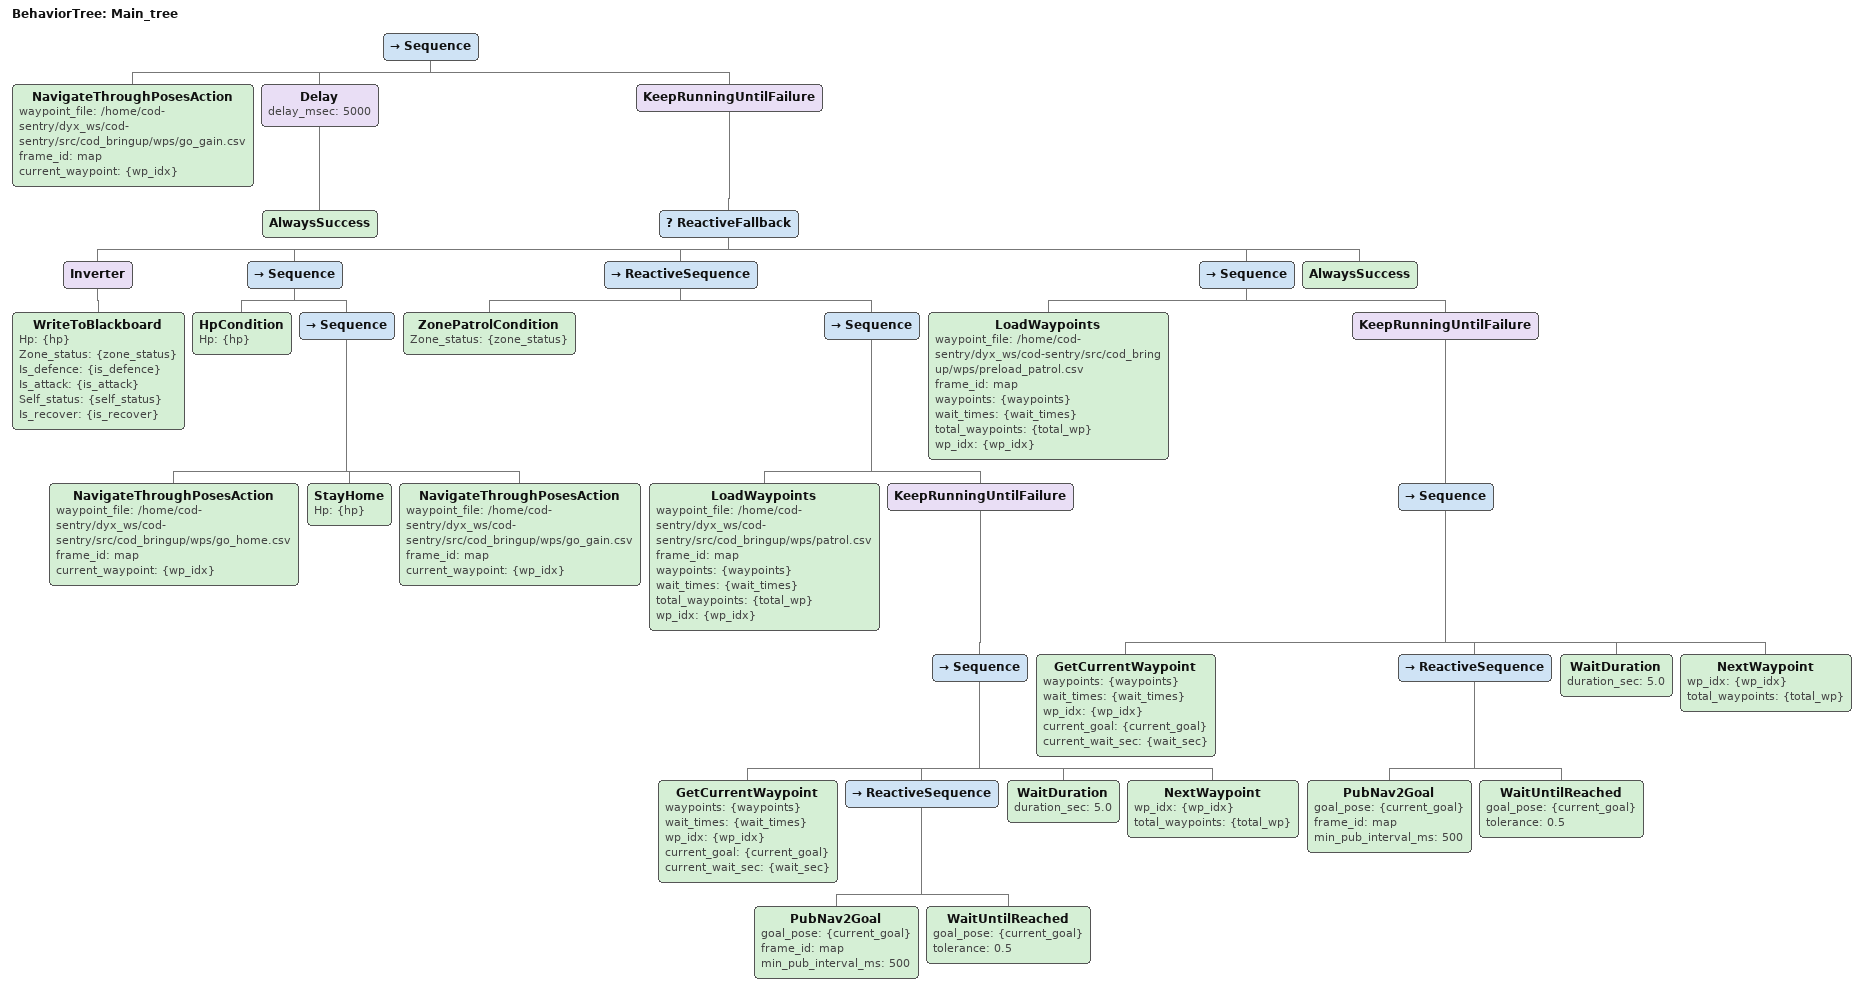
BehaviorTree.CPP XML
<?xml version="1.0" encoding="UTF-8"?>
<root BTCPP_format="4"
      main_tree_to_execute="Main_tree">
  <BehaviorTree ID="Main_tree">
    <Sequence>
      <NavigateThroughPosesAction waypoint_file="/home/cod-sentry/dyx_ws/cod-sentry/src/cod_bringup/wps/go_gain.csv"
                                  frame_id="map"
                                  current_waypoint="{wp_idx}"/>
      <Delay delay_msec="5000">
        <AlwaysSuccess/>
      </Delay>
      <KeepRunningUntilFailure>
        <ReactiveFallback>
          <Inverter>
            <WriteToBlackboard Hp="{hp}"
                               Zone_status="{zone_status}"
                               Is_defence="{is_defence}"
                               Is_attack="{is_attack}"
                               Self_status="{self_status}"
                               Is_recover="{is_recover}"/>
          </Inverter>
          <Sequence>
            <HpCondition Hp="{hp}"/>
            <Sequence>
              <NavigateThroughPosesAction waypoint_file="/home/cod-sentry/dyx_ws/cod-sentry/src/cod_bringup/wps/go_home.csv"
                                          frame_id="map"
                                          current_waypoint="{wp_idx}"/>
              <StayHome Hp="{hp}"/>
              <NavigateThroughPosesAction waypoint_file="/home/cod-sentry/dyx_ws/cod-sentry/src/cod_bringup/wps/go_gain.csv"
                                          frame_id="map"
                                          current_waypoint="{wp_idx}"/>
            </Sequence>
          </Sequence>
          <ReactiveSequence>
            <ZonePatrolCondition Zone_status="{zone_status}"/>
            <Sequence>
              <LoadWaypoints waypoint_file="/home/cod-sentry/dyx_ws/cod-sentry/src/cod_bringup/wps/patrol.csv"
                             frame_id="map"
                             waypoints="{waypoints}"
                             wait_times="{wait_times}"
                             total_waypoints="{total_wp}"
                             wp_idx="{wp_idx}"/>
              <KeepRunningUntilFailure>
                <Sequence>
                  <GetCurrentWaypoint waypoints="{waypoints}"
                                      wait_times="{wait_times}"
                                      wp_idx="{wp_idx}"
                                      current_goal="{current_goal}"
                                      current_wait_sec="{wait_sec}"/>
                  <ReactiveSequence>
                    <PubNav2Goal goal_pose="{current_goal}"
                                 frame_id="map"
                                 min_pub_interval_ms="500"/>
                    <WaitUntilReached goal_pose="{current_goal}"
                                      tolerance="0.5"/>
                  </ReactiveSequence>
                  <WaitDuration duration_sec="5.0"/>
                  <NextWaypoint wp_idx="{wp_idx}"
                                total_waypoints="{total_wp}"/>
                </Sequence>
              </KeepRunningUntilFailure>
            </Sequence>
          </ReactiveSequence>
          <Sequence>
            <LoadWaypoints waypoint_file="/home/cod-sentry/dyx_ws/cod-sentry/src/cod_bringup/wps/preload_patrol.csv"
                           frame_id="map"
                           waypoints="{waypoints}"
                           wait_times="{wait_times}"
                           total_waypoints="{total_wp}"
                           wp_idx="{wp_idx}"/>
            <KeepRunningUntilFailure>
              <Sequence>
                <GetCurrentWaypoint waypoints="{waypoints}"
                                    wait_times="{wait_times}"
                                    wp_idx="{wp_idx}"
                                    current_goal="{current_goal}"
                                    current_wait_sec="{wait_sec}"/>
                <ReactiveSequence>
                  <PubNav2Goal goal_pose="{current_goal}"
                               frame_id="map"
                               min_pub_interval_ms="500"/>
                  <WaitUntilReached goal_pose="{current_goal}"
                                    tolerance="0.5"/>
                </ReactiveSequence>
                <WaitDuration duration_sec="5.0"/>
                <NextWaypoint wp_idx="{wp_idx}"
                              total_waypoints="{total_wp}"/>
              </Sequence>
            </KeepRunningUntilFailure>
          </Sequence>
          <AlwaysSuccess/>
        </ReactiveFallback>
      </KeepRunningUntilFailure>
    </Sequence>
  </BehaviorTree>

</root>
